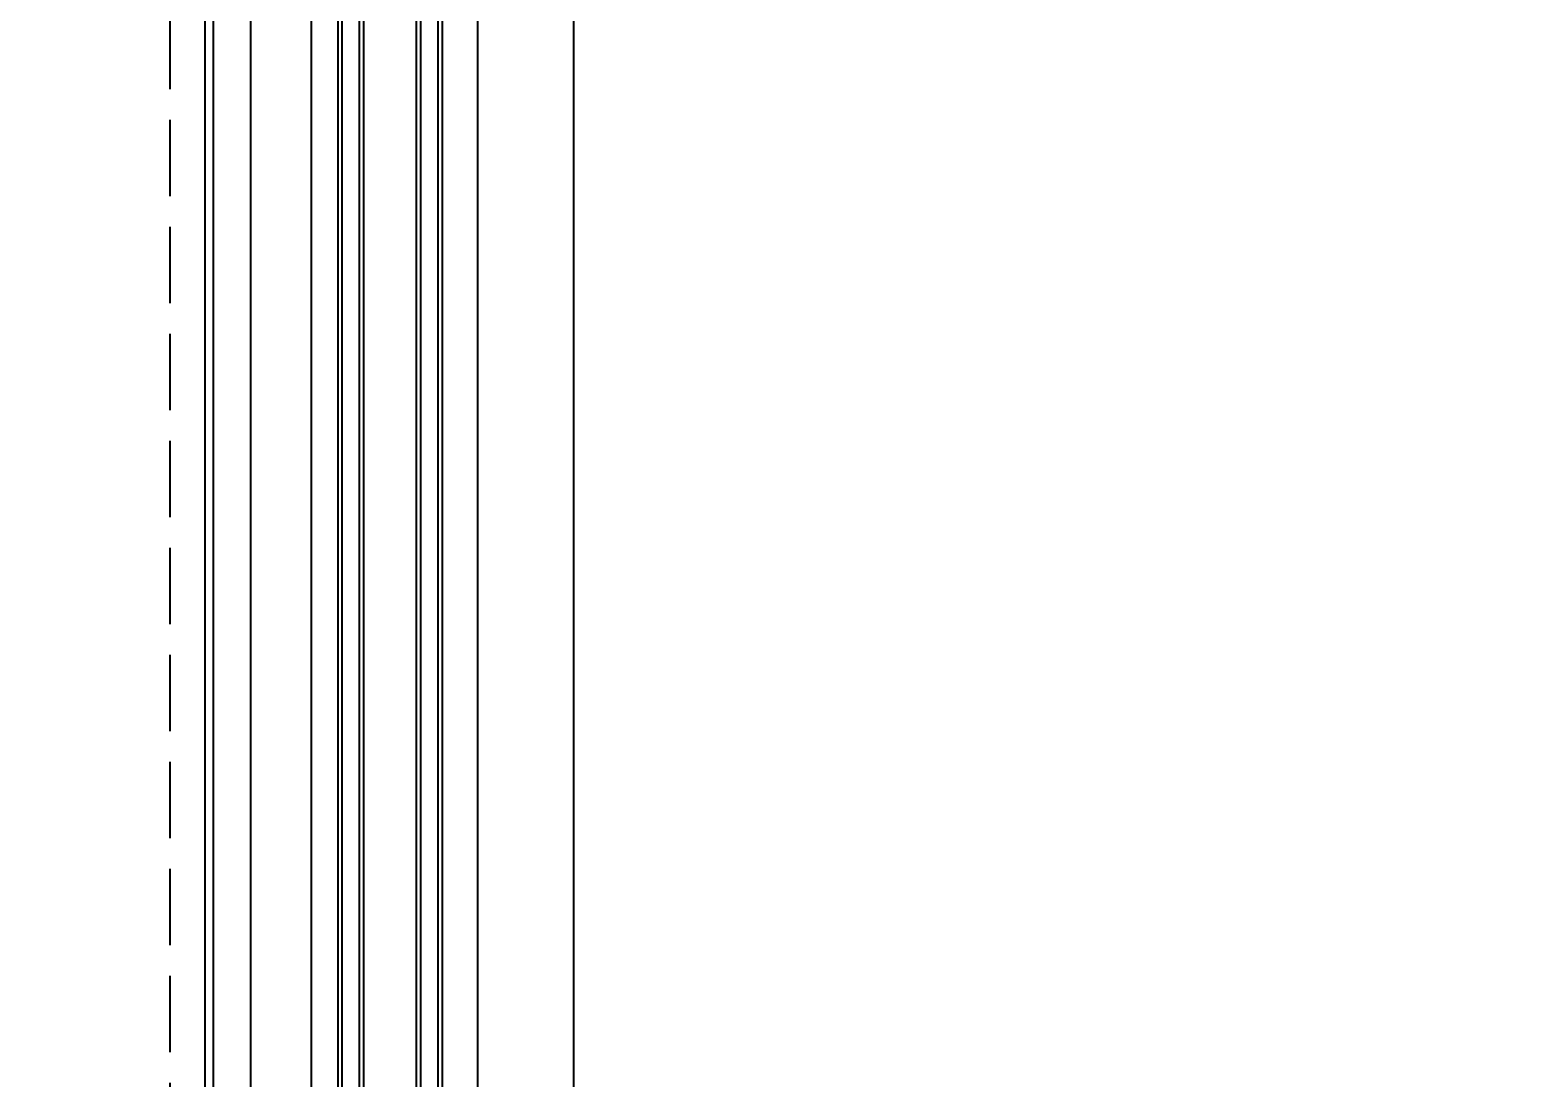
# Model space of a CAD drawing. Extents: x 220580 to 2027826, y -309201 to 71987.
# Drawn here: x 307759.9 to 308105, y -165089.3 to -164849.4 of the extents above; entities that cross this region are included whole.
import ezdxf

# ---------------------------------------------------------------- set-up
doc = ezdxf.new("R2010")
doc.units = 0
doc.linetypes.add('ZN-DASH', pattern=[0.35, 0.25, -0.1])
for name, color, linetype in [('!ZN1-填充-8', 8, 'Continuous'), ('!ZN3-玻璃幕墙-4', 4, 'Continuous'), ('!ZN5-钢材投影-40', 40, 'Continuous'), ('!ZN5-铝材投影-112', 112, 'Continuous'), ('!ZN6-虚线-8', 8, 'ZN-DASH'), ('DIM', 173, 'Continuous')]:
    doc.layers.add(name, color=color, linetype=linetype)
doc.styles.add('DHTEXT-1', font='ROMANS.shx', dxfattribs={"width": 0.7, "bigfont": 'CHINESE.shx'})
doc.dimstyles.new('ZN3', dxfattribs={"dimscale": 3, "dimtxt": 2.5, "dimasz": 1.5, "dimexe": 1, "dimexo": 2, "dimgap": 0.9, "dimtad": 1, "dimdec": 0, "dimdsep": 46, "dimtxsty": 'DHTEXT-1', "dimblk": 'ARCHTICK', "dimcen": 2.5, "dimclrd": 173, "dimclre": 173, "dimclrt": 7, "dimazin": 2, "dimtfac": 1, "dimtix": 1, "dimtmove": 2, "dimatfit": 3, "dimfxl": 0, "dimarcsym": 0})

# ---------------------------------------------------------------- blocks, each defined once
blk = doc.blocks.new('*U1766')
at = {"layer": '!ZN1-填充-8'}
for p, q in [((2.058937752735802e-06, 22.99999999999977), (503.914783983314, 23.00000000001423)), ((1.029468876367901e-06, 19.00000102946865), (503.9147829538451, 19.0000010294831)), ((1.029468876367901e-06, 4.999999091356358), (503.9147829538451, 4.999999091370806)), ((2.058937752735801e-06, 1.000000120825234), (503.914783983314, 1.000000120839684))]:
    blk.add_line(p, q, dxfattribs=at)
at = {"layer": '!ZN3-玻璃幕墙-4'}
for points in [[(503.914783983314, 24.00000000001423), (1.000002058937753, 23.99999999999977), (2.058937752735802e-06, 22.99999999999977), (2.058937752735801e-06, 18.99999999999977), (1.000002058937753, 17.99999999999977), (503.914783983314, 18.00000000001422)], [(503.9147839833145, 6.000000000014221), (1.000002058937298, 5.999999999999773), (2.058936843241099e-06, 4.999999999999773), (2.058935933746397e-06, 0.9999999999997726), (1.000002058935479, 0), (503.9147839833145, 1.604077385068404e-11)]]:
    blk.add_lwpolyline(points, dxfattribs=at)
blk = doc.blocks.new('20250828132035')
at = {"layer": '!ZN5-钢材投影-40', "ltscale": 0.3}
blk.add_line((545.5367344896076, 581.9147827266715), (545.5367344896076, 19.99999977438711), dxfattribs=at)
at = {"layer": '!ZN5-铝材投影-112'}
for p, q in [((547.5350284388987, 109.9999997743289), (547.5350284388987, 581.9147827266715)), ((556.0349995723227, 109.9999997743289), (556.0349995723227, 581.9147827266715)), ((569.9367186368909, 109.9999997743289), (569.9367186368909, 581.9147827266715)), ((607.9367316032294, 581.9147827266715), (607.9367316032294, 61.83042052845121)), ((629.9367345343926, 581.9147827266715), (629.9367345343926, 61.83042052845121))]:
    blk.add_line(p, q, dxfattribs=at)
at = {"layer": '!ZN6-虚线-8', "color": 8, "linetype": 'ZN-DASH', "ltscale": 70}
blk.add_line((537.5367344896076, 581.9147827266715), (537.5367344896076, 19.99999977438711), dxfattribs=at)
at = {"layer": '!ZN3-玻璃幕墙-4', "rotation": 90}
blk.add_blockref('*U1766', (599.9367344895727, 77.99999874335481), dxfattribs=at)
blk = doc.blocks.new('_ArchTick')
at = {"color": 0, "linetype": 'ByBlock', "const_width": 0.4}
blk.add_lwpolyline([(-0.5, -0.5), (0.5, 0.5)], dxfattribs=at)
blk = doc.blocks.new('*D879')
at = {"layer": 'Defpoints', "color": 0, "ltscale": 30, "transparency": 16777216}
for p in [(307759.9075905968, -164379.3509701892), (307759.9075905968, -165279.3509701892), (309213.4923384925, -165279.3509701892)]:
    blk.add_point(p, dxfattribs=at)
at = {"layer": 'DIM', "color": 173, "linetype": 'ByBlock', "lineweight": -2, "ltscale": 30, "transparency": 16777216}
for p, q in [((309213.4923384925, -164379.3509701892), (309213.4923384925, -164079.3509701892)), ((308159.9075905968, -164379.3509701892), (309413.4923384925, -164379.3509701892)), ((309213.4923384925, -164379.3509701892), (309213.4923384925, -165279.3509701892)), ((308159.9075905968, -165279.3509701892), (309413.4923384925, -165279.3509701892)), ((309213.4923384925, -165279.3509701892), (309213.4923384925, -165579.3509701892))]:
    blk.add_line(p, q, dxfattribs=at)
at = {"layer": 'DIM', "color": 173, "lineweight": -2, "ltscale": 30, "transparency": 16777216, "xscale": 300, "yscale": 300, "zscale": 300}
for p, rotation in [((309213.4923384925, -164379.3509701892), 270), ((309213.4923384925, -165279.3509701892), 90)]:
    blk.add_blockref('_ArchTick', p, dxfattribs=dict(at, rotation=rotation))
at = {"layer": 'DIM', "color": 7, "ltscale": 30, "transparency": 16777216, "insert": (308783.4923384924, -164829.3509701893), "char_height": 500, "attachment_point": 5, "rotation": 90, "style": 'DHTEXT-1'}
blk.add_mtext('900', dxfattribs=at)

msp = doc.modelspace()

# ---------------------------------------------------------------- block references
at = {"ltscale": 30}
msp.add_blockref('20250828132035', (307254.3708561072, -165329.3509701265), dxfattribs=at)

# ---------------------------------------------------------------- next in the draw order: dimensions: what is measured, and where the dimension line sits
at = {"layer": 'DIM', "ltscale": 30}
dim = msp.add_linear_dim(base=(309213.4923384925, -165279.3509701892), p1=(307759.9075905967, -164379.3509701891), p2=(307759.9075905967, -165279.3509701891), angle=90, dimstyle='ZN3', override={"dimscale": 200}, dxfattribs=at)
dim.commit()
dim.dimension.update_dxf_attribs({"geometry": '*D879', "text_midpoint": (308783.4923384924, -164829.3509701893)})

doc.saveas('drawing.dxf')
